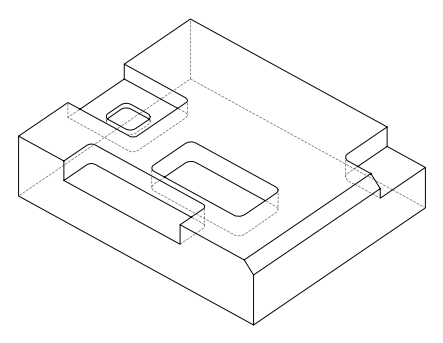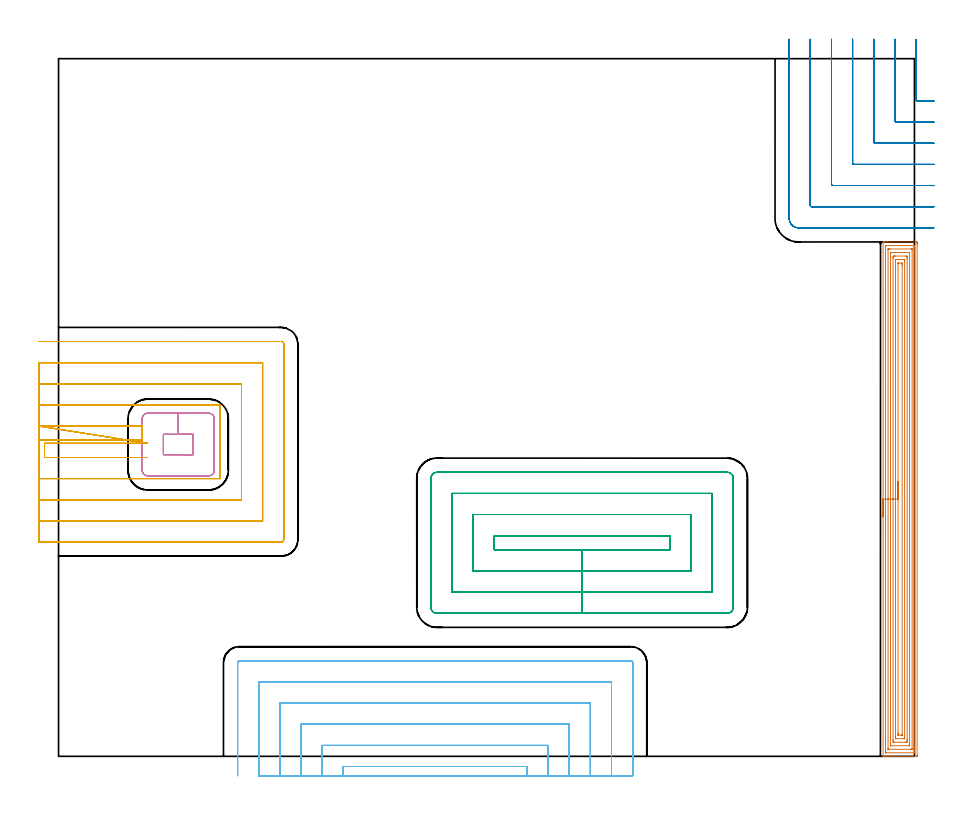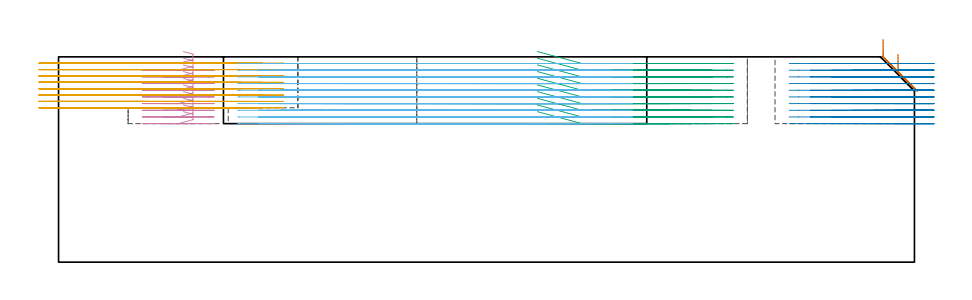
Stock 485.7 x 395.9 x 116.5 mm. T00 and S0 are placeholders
(PLAN: 6 operations, 1 tool changes, 166.2 min)
(1 AREA_MILL | FG_CHAMFER_SURFACE | UGT0205_001 | 16.7 min | 55824 mm3)
(2 MILL_CORNER_NOTCH_RECTANGULAR | CORNER_NOTCH_RECTANGULAR | NXT0201_012 | Follow Part, ap 4, ae 75% | 18.17 min | 308890 mm3)
(3 MILL_RECTANGULAR_POCKET | POCKET_RECTANGULAR_STRAIGHT | NXT0201_012 | Follow Part, ap 4, ae 75% | 30.45 min | 678431 mm3)
(4 MILL_RECTANGULAR_POCKET_1 | POCKET_RECTANGULAR_STRAIGHT_1 | NXT0201_012 | Follow Part, ap 4, ae 75% | 5.42 min | 106943 mm3)
(5 MILL_SLOT | SLOT_PARTIAL_RECTANGULAR | NXT0201_012 | Follow Part, ap 4, ae 75% | 33.6 min | 426759 mm3)
(6 MILL_SLOT_1 | SLOT_PARTIAL_RECTANGULAR_1 | NXT0201_012 | Follow Part, ap 4, ae 75% | 61.85 min | 565012 mm3)
(TOOL UGT0205_001 | Chamfer Mill 20 x 3 x 45 deg. | D20 FL50 Z2)
(TOOL NXT0201_012 | ENDMILL 16mm [2P460-1600-NA 1630] | D16 FL38 Z6)
(OP 1 AREA_MILL)
G17 G21 G94 G90
T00 M6
G54
G17 G0 G90 X467.9 Y135.95 S1061 M3
G43 Z126.5 H0
G94 G1 Y135.988 Z125.628 F250.
Y136.102 Z124.763
Y136.291 Z123.912
Y136.553 Z123.08
Y136.887 Z122.274
Y137.29 Z121.5
Y137.758 Z120.764
Y138.29 Z120.072
Y138.879 Z119.429
Y139.522 Z118.84
Y140.214 Z118.308
Y140.95 Z117.84
Y141.724 Z117.437
Y142.53 Z117.103
Y143.362 Z116.841
Y144.214 Z116.652
Y145.078 Z116.538
Y145.95 Z116.5
Y291.716
X467.902 Y291.89 Z116.489
X468.244 Y291.9 Z116.155
X468.475 Z115.924
X469.198 Z115.197
X470.439 Z113.958
X471.836 Z112.56
X486.161 Z98.236
X486.781 Y291.895 Z97.617
X487.192 Y291.89 Z97.205
X487.196 Y291.691 Z97.202
X487.199 Y291.269 Z97.201
X487.2 Y290.843 Z97.2
Y0.631
X487.195 Y0.158 Z97.203
X487.192 Y0.01 Z97.206
X487.04 Y0. Z97.358
X471.577 Z112.819
X469.198 Z115.197
X468.244 Z116.155
X468.005 Y0.005 Z116.389
X467.903 Y0.01 Z116.489
X467.9 Y0.184 Z116.5
Y145.95
X469.314 Z115.086
X469.315 Y289.481 Z115.085
X469.319 Y289.867 Z115.081
X469.321 Y289.884 Z115.079
X469.345 Y289.89 Z115.055
X469.418 Y289.896 Z114.982
X469.528 Y289.899 Z114.872
X485.49 Y289.9 Z98.91
X485.701 Y289.898 Z98.699
X485.736 Y289.895 Z98.664
X485.769 Y289.891 Z98.631
X485.779 Y289.848 Z98.621
X485.784 Y289.6 Z98.616
X485.785 Y289.481 Z98.615
X485.786 Y288.704 Z98.614
X485.785 Y2.419 Z98.615
X485.781 Y2.033 Z98.619
X485.78 Y2.016 Z98.62
X485.755 Y2.01 Z98.645
X485.682 Y2.004 Z98.718
X485.573 Y2.001 Z98.827
X469.61 Y2. Z114.79
X469.399 Y2.002 Z115.001
X469.364 Y2.005 Z115.036
X469.331 Y2.009 Z115.069
X469.321 Y2.052 Z115.079
X469.316 Y2.3 Z115.084
X469.315 Y2.419 Z115.085
X469.314 Y3.196 Z115.086
Y145.95
X470.728 Z113.672
X470.729 Y287.692 Z113.671
X470.731 Y287.808 Z113.669
X470.733 Y287.865 Z113.667
X470.735 Y287.886 Z113.665
X470.759 Y287.893 Z113.641
X470.956 Y287.896 Z113.444
X471.631 Y287.9 Z112.769
X471.836 Z112.564
X483.94 Y287.899 Z100.46
X484.144 Y287.896 Z100.256
X484.347 Y287.89 Z100.053
X484.365 Y287.887 Z100.035
X484.367 Y287.871 Z100.033
X484.37 Y287.831 Z100.03
X484.371 Y287.769 Z100.029
X484.372 Y287.692 Z100.028
X484.371 Y4.208 Z100.029
X484.37 Y4.092 Z100.03
X484.367 Y4.035 Z100.033
X484.365 Y4.014 Z100.035
X484.341 Y4.007 Z100.059
X484.144 Y4.004 Z100.256
X483.469 Y4. Z100.931
X483.264 Z101.136
X471.16 Y4.001 Z113.24
X470.956 Y4.004 Z113.444
X470.753 Y4.01 Z113.647
X470.735 Y4.013 Z113.665
X470.733 Y4.029 Z113.667
X470.73 Y4.069 Z113.67
X470.729 Y4.131 Z113.671
X470.728 Y4.208 Z113.672
Y145.95
X472.143 Z112.257
Y285.591
X472.145 Y285.785 Z112.255
X472.147 Y285.855 Z112.253
X472.149 Y285.887 Z112.251
X472.168 Y285.89 Z112.232
X472.277 Y285.894 Z112.123
X472.715 Y285.9 Z111.685
X482.385 Z102.015
X482.823 Y285.895 Z101.577
X482.931 Y285.891 Z101.469
X482.951 Y285.889 Z101.449
X482.953 Y285.872 Z101.447
X482.955 Y285.835 Z101.445
X482.957 Y285.751 Z101.443
Y6.309
X482.955 Y6.115 Z101.445
X482.953 Y6.045 Z101.447
X482.951 Y6.013 Z101.449
X482.932 Y6.01 Z101.468
X482.823 Y6.006 Z101.577
X482.385 Y6. Z102.015
X472.715 Z111.685
X472.277 Y6.005 Z112.123
X472.169 Y6.009 Z112.231
X472.149 Y6.011 Z112.251
X472.147 Y6.028 Z112.253
X472.145 Y6.065 Z112.255
X472.143 Y6.149 Z112.257
Y145.95
X473.557 Z110.843
Y282.326
X473.558 Y283.221 Z110.842
X473.559 Y283.256 Z110.841
X473.594 Y283.89 Z110.806
X473.809 Y283.896 Z110.591
X474.473 Y283.899 Z109.927
X474.684 Y283.9 Z109.716
X480.84 Y283.899 Z103.56
X481.506 Y283.89 Z102.894
X481.541 Y283.221 Z102.859
X481.542 Y283.184 Z102.858
X481.543 Y282.326 Z102.857
Y9.574
X481.542 Y8.679 Z102.858
X481.541 Y8.644 Z102.859
X481.506 Y8.01 Z102.894
X481.291 Y8.004 Z103.109
X480.627 Y8.001 Z103.773
X480.416 Y8. Z103.984
X474.26 Y8.001 Z110.14
X473.594 Y8.01 Z110.806
X473.559 Y8.679 Z110.841
X473.558 Y8.716 Z110.842
X473.557 Y9.574 Z110.843
Y145.95
X474.971 Z109.429
Y280.925
X474.972 Y281.432 Z109.428
X474.975 Y281.816 Z109.425
X474.978 Y281.872 Z109.422
X474.983 Y281.89 Z109.417
X475.008 Y281.892 Z109.392
X475.122 Y281.897 Z109.278
X475.352 Y281.899 Z109.048
X479.901 Z104.499
X480.024 Y281.897 Z104.376
X480.105 Y281.892 Z104.295
X480.122 Y281.89 Z104.278
X480.124 Y281.87 Z104.276
X480.126 Y281.82 Z104.274
X480.128 Y281.432 Z104.272
X480.129 Y281.045 Z104.271
Y10.975
X480.128 Y10.468 Z104.272
X480.125 Y10.084 Z104.275
X480.122 Y10.028 Z104.278
X480.117 Y10.01 Z104.283
X480.092 Y10.008 Z104.308
X479.978 Y10.003 Z104.422
X479.748 Y10.001 Z104.652
X475.199 Z109.201
X475.076 Y10.003 Z109.324
X474.995 Y10.008 Z109.405
X474.978 Y10.01 Z109.422
X474.976 Y10.03 Z109.424
X474.974 Y10.08 Z109.426
X474.972 Y10.468 Z109.428
X474.971 Y10.856 Z109.429
Y145.95
X476.385 Z108.015
X476.386 Y279.644 Z108.014
X476.388 Y279.828 Z108.012
X476.39 Y279.873 Z108.01
X476.391 Y279.887 Z108.009
X476.439 Y279.891 Z107.961
X476.606 Y279.896 Z107.794
X476.859 Y279.9 Z107.541
X478.619 Y279.898 Z105.781
X478.68 Y279.893 Z105.72
X478.701 Y279.891 Z105.699
X478.708 Y279.807 Z105.692
X478.711 Y279.644 Z105.689
X478.714 Y278.906 Z105.686
X478.715 Y278.749 Z105.685
X478.714 Y12.256 Z105.686
X478.712 Y12.072 Z105.688
X478.71 Y12.027 Z105.69
X478.709 Y12.013 Z105.691
X478.661 Y12.009 Z105.739
X478.494 Y12.004 Z105.906
X478.241 Y12. Z106.159
X476.481 Y12.002 Z107.919
X476.42 Y12.007 Z107.98
X476.399 Y12.009 Z108.001
X476.392 Y12.093 Z108.008
X476.389 Y12.256 Z108.011
X476.386 Y12.994 Z108.014
X476.385 Y13.151 Z108.015
Y145.95
Y146.822 Z108.053
Y147.686 Z108.167
Y148.538 Z108.355
Y149.37 Z108.618
Y150.176 Z108.952
Y150.95 Z109.354
Y151.686 Z109.823
Y152.378 Z110.354
Y153.021 Z110.944
Y153.61 Z111.587
Y154.142 Z112.279
Y154.61 Z113.015
Y155.013 Z113.789
Y155.347 Z114.595
Y155.609 Z115.427
Y155.798 Z116.278
Y155.912 Z117.143
Y155.95 Z118.015
G0 Z126.5
M5
M2
(OP 2 MILL_CORNER_NOTCH_RECTANGULAR)
G17 G21 G94 G90
T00 M6
G54
G17 G0 G90 X486.6 Y406.849 S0 M3
G43 Z126.5 H1
Z112.71
G94 G1 Y403.849 F250.
Y372.694 F500.
G3 X487.394 Y371.9 R0.8
G1 X493.446
X493.7
X496.7 Y371.889 F250.
G0 Z126.5
X474.6 Y406.9
Z112.71
G1 Y403.9
Y360.694 F500.
G3 X475.394 Y359.9 R0.8
G1 X493.446
X493.7 Y359.899
X496.7 Y359.887 F250.
G0 Z126.5
X462.6 Y406.9
Z112.71
G1 Y403.9
Y348.695 F500.
G3 X463.395 Y347.9 R0.8
G1 X493.446
X493.7 Y347.899
X496.7 Y347.883 F250.
G0 Z126.5
X450.6 Y406.9
Z112.71
G1 Y403.9
Y336.695 F500.
G3 X451.395 Y335.9 R0.8
G1 X493.446
X493.7 Y335.899
X496.7 Y335.878 F250.
G0 Z126.5
X438.6 Y406.9
Z112.71
G1 Y403.9
Y324.695 F500.
G3 X439.395 Y323.9 R0.8
G1 X493.446
G2 X493.7 Y323.899 R24.
G1 X496.7 Y323.867 F250.
G0 Z126.5
X426.6 Y406.9
Z112.71
G1 Y403.9
Y312.695 F500.
G3 X427.395 Y311.9 R0.8
G1 X493.446
G2 X493.7 Y311.897 R12.
G1 X496.699 Y311.834 F250.
G0 Z126.5
X414.6 Y406.9
Z112.71
G1 Y403.9
Y305.3 F500.
G3 X420. Y299.9 R5.4
G1 X493.446
X496.446 F250.
G0 Z126.5
X486.6 Y406.849
Z108.92
G1 Y403.849
Y372.694 F500.
G3 X487.394 Y371.9 R0.8
G1 X493.446
X493.7
X496.7 Y371.889 F250.
G0 Z126.5
X474.6 Y406.9
Z108.92
G1 Y403.9
Y360.694 F500.
G3 X475.394 Y359.9 R0.8
G1 X493.446
X493.7 Y359.899
X496.7 Y359.887 F250.
G0 Z126.5
X462.6 Y406.9
Z108.92
G1 Y403.9
Y348.695 F500.
G3 X463.395 Y347.9 R0.8
G1 X493.446
X493.7 Y347.899
X496.7 Y347.883 F250.
G0 Z126.5
X450.6 Y406.9
Z108.92
G1 Y403.9
Y336.695 F500.
G3 X451.395 Y335.9 R0.8
G1 X493.446
X493.7 Y335.899
X496.7 Y335.878 F250.
G0 Z126.5
X438.6 Y406.9
Z108.92
G1 Y403.9
Y324.695 F500.
G3 X439.395 Y323.9 R0.8
G1 X493.446
G2 X493.7 Y323.899 R24.
G1 X496.7 Y323.867 F250.
G0 Z126.5
X426.6 Y406.9
Z108.92
G1 Y403.9
Y312.695 F500.
G3 X427.395 Y311.9 R0.8
G1 X493.446
G2 X493.7 Y311.897 R12.
G1 X496.699 Y311.834 F250.
G0 Z126.5
X414.6 Y406.9
Z108.92
G1 Y403.9
Y305.3 F500.
G3 X420. Y299.9 R5.4
G1 X493.446
X496.446 F250.
G0 Z126.5
X486.6 Y406.849
Z105.13
G1 Y403.849
Y372.694 F500.
G3 X487.394 Y371.9 R0.8
G1 X493.504
X493.7
X496.7 Y371.892 F250.
G0 Z126.5
X474.6 Y406.9
Z105.13
G1 Y403.9
Y360.694 F500.
G3 X475.394 Y359.9 R0.8
G1 X493.504
X493.7
X496.7 Y359.89 F250.
G0 Z126.5
X462.6 Y406.9
Z105.13
G1 Y403.9
Y348.695 F500.
G3 X463.395 Y347.9 R0.8
G1 X493.504
X493.7
X496.7 Y347.887 F250.
G0 Z126.5
X450.6 Y406.9
Z105.13
G1 Y403.9
Y336.695 F500.
G3 X451.395 Y335.9 R0.8
G1 X493.504
X493.7 Y335.899
X496.7 Y335.883 F250.
G0 Z126.5
X438.6 Y406.9
Z105.13
G1 Y403.9
Y324.695 F500.
G3 X439.395 Y323.9 R0.8
G1 X493.504
X493.7 Y323.899
X496.7 Y323.875 F250.
G0 Z126.5
X426.6 Y406.9
Z105.13
G1 Y403.9
Y312.695 F500.
G3 X427.395 Y311.9 R0.8
G1 X493.504
X493.7 Y311.898
X496.7 Y311.85 F250.
G0 Z126.5
X414.6 Y406.9
Z105.13
G1 Y403.9
Y305.3 F500.
G3 X420. Y299.9 R5.4
G1 X493.504
X496.504 F250.
G0 Z126.5
X486.6 Y406.849
Z101.34
G1 Y403.849
Y372.694 F500.
G3 X487.394 Y371.9 R0.8
G1 X493.7
X496.7 F250.
G0 Z126.5
X474.6 Y406.9
Z101.34
G1 Y403.9
Y360.694 F500.
G3 X475.394 Y359.9 R0.8
G1 X493.7
X496.7 F250.
G0 Z126.5
X462.6 Y406.9
Z101.34
G1 Y403.9
Y348.695 F500.
G3 X463.395 Y347.9 R0.8
G1 X493.7
X496.7 F250.
G0 Z126.5
X450.6 Y406.9
Z101.34
G1 Y403.9
Y336.695 F500.
G3 X451.395 Y335.9 R0.8
G1 X493.7
X496.7 F250.
G0 Z126.5
X438.6 Y406.9
Z101.34
G1 Y403.9
Y324.695 F500.
G3 X439.395 Y323.9 R0.8
G1 X493.7
X496.7 F250.
G0 Z126.5
X426.6 Y406.9
Z101.34
G1 Y403.9
Y312.695 F500.
G3 X427.395 Y311.9 R0.8
G1 X493.7
X496.7 F250.
G0 Z126.5
X414.6 Y406.9
Z101.34
G1 Y403.9
Y305.3 F500.
G3 X420. Y299.9 R5.4
G1 X493.7
X496.7 F250.
G0 Z126.5
X486.6 Y406.849
Z97.55
G1 Y403.849
Y372.694 F500.
G3 X487.394 Y371.9 R0.8
G1 X493.7
X496.7 F250.
G0 Z126.5
X474.6 Y406.9
Z97.55
G1 Y403.9
Y360.694 F500.
G3 X475.394 Y359.9 R0.8
G1 X493.7
X496.7 F250.
G0 Z126.5
X462.6 Y406.9
Z97.55
G1 Y403.9
Y348.695 F500.
G3 X463.395 Y347.9 R0.8
G1 X493.7
X496.7 F250.
G0 Z126.5
X450.6 Y406.9
Z97.55
G1 Y403.9
Y336.695 F500.
G3 X451.395 Y335.9 R0.8
G1 X493.7
X496.7 F250.
G0 Z126.5
X438.6 Y406.9
Z97.55
G1 Y403.9
Y324.695 F500.
G3 X439.395 Y323.9 R0.8
G1 X493.7
X496.7 F250.
G0 Z126.5
X426.6 Y406.9
Z97.55
G1 Y403.9
Y312.695 F500.
G3 X427.395 Y311.9 R0.8
G1 X493.7
X496.7 F250.
G0 Z126.5
X414.6 Y406.9
Z97.55
G1 Y403.9
Y305.3 F500.
G3 X420. Y299.9 R5.4
G1 X493.7
X496.7 F250.
G0 Z126.5
X486.6 Y406.849
Z93.76
G1 Y403.849
Y372.694 F500.
G3 X487.394 Y371.9 R0.8
G1 X493.7
X496.7 F250.
G0 Z126.5
X474.6 Y406.9
Z93.76
G1 Y403.9
Y360.694 F500.
G3 X475.394 Y359.9 R0.8
G1 X493.7
X496.7 F250.
G0 Z126.5
X462.6 Y406.9
Z93.76
G1 Y403.9
Y348.695 F500.
G3 X463.395 Y347.9 R0.8
G1 X493.7
X496.7 F250.
G0 Z126.5
X450.6 Y406.9
Z93.76
G1 Y403.9
Y336.695 F500.
G3 X451.395 Y335.9 R0.8
G1 X493.7
X496.7 F250.
G0 Z126.5
X438.6 Y406.9
Z93.76
G1 Y403.9
Y324.695 F500.
G3 X439.395 Y323.9 R0.8
G1 X493.7
X496.7 F250.
G0 Z126.5
X426.6 Y406.9
Z93.76
G1 Y403.9
Y312.695 F500.
G3 X427.395 Y311.9 R0.8
G1 X493.7
X496.7 F250.
G0 Z126.5
X414.6 Y406.9
Z93.76
G1 Y403.9
Y305.3 F500.
G3 X420. Y299.9 R5.4
G1 X493.7
X496.7 F250.
G0 Z126.5
X486.6 Y406.849
Z89.97
G1 Y403.849
Y372.694 F500.
G3 X487.394 Y371.9 R0.8
G1 X493.7
X496.7 F250.
G0 Z126.5
X474.6 Y406.9
Z89.97
G1 Y403.9
Y360.694 F500.
G3 X475.394 Y359.9 R0.8
G1 X493.7
X496.7 F250.
G0 Z126.5
X462.6 Y406.9
Z89.97
G1 Y403.9
Y348.695 F500.
G3 X463.395 Y347.9 R0.8
G1 X493.7
X496.7 F250.
G0 Z126.5
X450.6 Y406.9
Z89.97
G1 Y403.9
Y336.695 F500.
G3 X451.395 Y335.9 R0.8
G1 X493.7
X496.7 F250.
G0 Z126.5
X438.6 Y406.9
Z89.97
G1 Y403.9
Y324.695 F500.
G3 X439.395 Y323.9 R0.8
G1 X493.7
X496.7 F250.
G0 Z126.5
X426.6 Y406.9
Z89.97
G1 Y403.9
Y312.695 F500.
G3 X427.395 Y311.9 R0.8
G1 X493.7
X496.7 F250.
G0 Z126.5
X414.6 Y406.9
Z89.97
G1 Y403.9
Y305.3 F500.
G3 X420. Y299.9 R5.4
G1 X493.7
X496.7 F250.
G0 Z126.5
X486.6 Y406.849
Z86.18
G1 Y403.849
Y372.694 F500.
G3 X487.394 Y371.9 R0.8
G1 X493.7
X496.7 F250.
G0 Z126.5
X474.6 Y406.9
Z86.18
G1 Y403.9
Y360.694 F500.
G3 X475.394 Y359.9 R0.8
G1 X493.7
X496.7 F250.
G0 Z126.5
X462.6 Y406.9
Z86.18
G1 Y403.9
Y348.695 F500.
G3 X463.395 Y347.9 R0.8
G1 X493.7
X496.7 F250.
G0 Z126.5
X450.6 Y406.9
Z86.18
G1 Y403.9
Y336.695 F500.
G3 X451.395 Y335.9 R0.8
G1 X493.7
X496.7 F250.
G0 Z126.5
X438.6 Y406.9
Z86.18
G1 Y403.9
Y324.695 F500.
G3 X439.395 Y323.9 R0.8
G1 X493.7
X496.7 F250.
G0 Z126.5
X426.6 Y406.9
Z86.18
G1 Y403.9
Y312.695 F500.
G3 X427.395 Y311.9 R0.8
G1 X493.7
X496.7 F250.
G0 Z126.5
X414.6 Y406.9
Z86.18
G1 Y403.9
Y305.3 F500.
G3 X420. Y299.9 R5.4
G1 X493.7
X496.7 F250.
G0 Z126.5
X486.6 Y406.849
Z82.39
G1 Y403.849
Y372.694 F500.
G3 X487.394 Y371.9 R0.8
G1 X493.7
X496.7 F250.
G0 Z126.5
X474.6 Y406.9
Z82.39
G1 Y403.9
Y360.694 F500.
G3 X475.394 Y359.9 R0.8
G1 X493.7
X496.7 F250.
G0 Z126.5
X462.6 Y406.9
Z82.39
G1 Y403.9
Y348.695 F500.
G3 X463.395 Y347.9 R0.8
G1 X493.7
X496.7 F250.
G0 Z126.5
X450.6 Y406.9
Z82.39
G1 Y403.9
Y336.695 F500.
G3 X451.395 Y335.9 R0.8
G1 X493.7
X496.7 F250.
G0 Z126.5
X438.6 Y406.9
Z82.39
G1 Y403.9
Y324.695 F500.
G3 X439.395 Y323.9 R0.8
G1 X493.7
X496.7 F250.
G0 Z126.5
X426.6 Y406.9
Z82.39
G1 Y403.9
Y312.695 F500.
G3 X427.395 Y311.9 R0.8
G1 X493.7
X496.7 F250.
G0 Z126.5
X414.6 Y406.9
Z82.39
G1 Y403.9
Y305.3 F500.
G3 X420. Y299.9 R5.4
G1 X493.7
X496.7 F250.
G0 Z126.5
X486.6 Y406.849
Z78.6
G1 Y403.849
Y372.694 F500.
G3 X487.394 Y371.9 R0.8
G1 X493.7
X496.7 F250.
G0 Z126.5
X474.6 Y406.9
Z78.6
G1 Y403.9
Y360.694 F500.
G3 X475.394 Y359.9 R0.8
G1 X493.7
X496.7 F250.
G0 Z126.5
X462.6 Y406.9
Z78.6
G1 Y403.9
Y348.695 F500.
G3 X463.395 Y347.9 R0.8
G1 X493.7
X496.7 F250.
G0 Z126.5
X450.6 Y406.9
Z78.6
G1 Y403.9
Y336.695 F500.
G3 X451.395 Y335.9 R0.8
G1 X493.7
X496.7 F250.
G0 Z126.5
X438.6 Y406.9
Z78.6
G1 Y403.9
Y324.695 F500.
G3 X439.395 Y323.9 R0.8
G1 X493.7
X496.7 F250.
G0 Z126.5
X426.6 Y406.9
Z78.6
G1 Y403.9
Y312.695 F500.
G3 X427.395 Y311.9 R0.8
G1 X493.7
X496.7 F250.
G0 Z126.5
X414.6 Y406.9
Z78.6
G1 Y403.9
Y305.3 F500.
G3 X420. Y299.9 R5.4
G1 X493.7
X496.7 F250.
G0 Z126.5
M5
M2
(OP 3 MILL_RECTANGULAR_POCKET)
G17 G21 G94 G90
T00 M6
G54
G17 G0 G90 X271.759 Y117.2 S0 M3
G43 Z126.5 H1
Z119.5
G94 G1 X297.1 Z112.71 F250.
X346.9 F500.
Y125.2
X247.3
Y117.2
X297.1
Y105.2
X358.9
Y137.2
X235.3
Y105.2
X297.1
Y93.2
X370.9
Y149.2
X223.3
Y93.2
X297.1
Y81.2
X379.5
G3 X382.9 Y84.6 R3.4
G1 Y157.8
G3 X379.5 Y161.2 R3.4
G1 X214.7
G3 X211.3 Y157.8 R3.4
G1 Y84.6
G3 X214.7 Y81.2 R3.4
G1 X297.1
X298.1
G0 X271.759 Y117.2 Z115.71
G1 X297.1 Z108.92 F250.
X346.9 F500.
Y125.2
X247.3
Y117.2
X297.1
Y105.2
X358.9
Y137.2
X235.3
Y105.2
X297.1
Y93.2
X370.9
Y149.2
X223.3
Y93.2
X297.1
Y81.2
X379.5
G3 X382.9 Y84.6 R3.4
G1 Y157.8
G3 X379.5 Y161.2 R3.4
G1 X214.7
G3 X211.3 Y157.8 R3.4
G1 Y84.6
G3 X214.7 Y81.2 R3.4
G1 X297.1
X298.1
G0 X271.759 Y117.2 Z111.92
G1 X297.1 Z105.13 F250.
X346.9 F500.
Y125.2
X247.3
Y117.2
X297.1
Y105.2
X358.9
Y137.2
X235.3
Y105.2
X297.1
Y93.2
X370.9
Y149.2
X223.3
Y93.2
X297.1
Y81.2
X379.5
G3 X382.9 Y84.6 R3.4
G1 Y157.8
G3 X379.5 Y161.2 R3.4
G1 X214.7
G3 X211.3 Y157.8 R3.4
G1 Y84.6
G3 X214.7 Y81.2 R3.4
G1 X297.1
X298.1
G0 X271.759 Y117.2 Z108.13
G1 X297.1 Z101.34 F250.
X346.9 F500.
Y125.2
X247.3
Y117.2
X297.1
Y105.2
X358.9
Y137.2
X235.3
Y105.2
X297.1
Y93.2
X370.9
Y149.2
X223.3
Y93.2
X297.1
Y81.2
X379.5
G3 X382.9 Y84.6 R3.4
G1 Y157.8
G3 X379.5 Y161.2 R3.4
G1 X214.7
G3 X211.3 Y157.8 R3.4
G1 Y84.6
G3 X214.7 Y81.2 R3.4
G1 X297.1
X298.1
G0 X271.759 Y117.2 Z104.34
G1 X297.1 Z97.55 F250.
X346.9 F500.
Y125.2
X247.3
Y117.2
X297.1
Y105.2
X358.9
Y137.2
X235.3
Y105.2
X297.1
Y93.2
X370.9
Y149.2
X223.3
Y93.2
X297.1
Y81.2
X379.5
G3 X382.9 Y84.6 R3.4
G1 Y157.8
G3 X379.5 Y161.2 R3.4
G1 X214.7
G3 X211.3 Y157.8 R3.4
G1 Y84.6
G3 X214.7 Y81.2 R3.4
G1 X297.1
X298.1
G0 X271.759 Y117.2 Z100.55
G1 X297.1 Z93.76 F250.
X346.9 F500.
Y125.2
X247.3
Y117.2
X297.1
Y105.2
X358.9
Y137.2
X235.3
Y105.2
X297.1
Y93.2
X370.9
Y149.2
X223.3
Y93.2
X297.1
Y81.2
X379.5
G3 X382.9 Y84.6 R3.4
G1 Y157.8
G3 X379.5 Y161.2 R3.4
G1 X214.7
G3 X211.3 Y157.8 R3.4
G1 Y84.6
G3 X214.7 Y81.2 R3.4
G1 X297.1
X298.1
G0 X271.759 Y117.2 Z96.76
G1 X297.1 Z89.97 F250.
X346.9 F500.
Y125.2
X247.3
Y117.2
X297.1
Y105.2
X358.9
Y137.2
X235.3
Y105.2
X297.1
Y93.2
X370.9
Y149.2
X223.3
Y93.2
X297.1
Y81.2
X379.5
G3 X382.9 Y84.6 R3.4
G1 Y157.8
G3 X379.5 Y161.2 R3.4
G1 X214.7
G3 X211.3 Y157.8 R3.4
G1 Y84.6
G3 X214.7 Y81.2 R3.4
G1 X297.1
X298.1
G0 X271.759 Y117.2 Z92.97
G1 X297.1 Z86.18 F250.
X346.9 F500.
Y125.2
X247.3
Y117.2
X297.1
Y105.2
X358.9
Y137.2
X235.3
Y105.2
X297.1
Y93.2
X370.9
Y149.2
X223.3
Y93.2
X297.1
Y81.2
X379.5
G3 X382.9 Y84.6 R3.4
G1 Y157.8
G3 X379.5 Y161.2 R3.4
G1 X214.7
G3 X211.3 Y157.8 R3.4
G1 Y84.6
G3 X214.7 Y81.2 R3.4
G1 X297.1
X298.1
G0 X271.759 Y117.2 Z89.18
G1 X297.1 Z82.39 F250.
X346.9 F500.
Y125.2
X247.3
Y117.2
X297.1
Y105.2
X358.9
Y137.2
X235.3
Y105.2
X297.1
Y93.2
X370.9
Y149.2
X223.3
Y93.2
X297.1
Y81.2
X379.5
G3 X382.9 Y84.6 R3.4
G1 Y157.8
G3 X379.5 Y161.2 R3.4
G1 X214.7
G3 X211.3 Y157.8 R3.4
G1 Y84.6
G3 X214.7 Y81.2 R3.4
G1 X297.1
X298.1
G0 X271.759 Y117.2 Z85.39
G1 X297.1 Z78.6 F250.
X346.9 F500.
Y125.2
X247.3
Y117.2
X297.1
Y105.2
X358.9
Y137.2
X235.3
Y105.2
X297.1
Y93.2
X370.9
Y149.2
X223.3
Y93.2
X297.1
Y81.2
X379.5
G3 X382.9 Y84.6 R3.4
G1 Y157.8
G3 X379.5 Y161.2 R3.4
G1 X214.7
G3 X211.3 Y157.8 R3.4
G1 Y84.6
G3 X214.7 Y81.2 R3.4
G1 X297.1
X298.1
G0 Z126.5
M5
M2
(OP 4 MILL_RECTANGULAR_POCKET_1)
G17 G21 G94 G90
T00 M6
G54
G17 G0 G90 X70.859 Y171.2 S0 M3
G43 Z126.5 H1
Z119.5
G94 G1 X76.3 Z118.042 F250.
Y182.7 Z114.961
X67.9 Z112.71
X59.5 F500.
Y171.2
X76.3
Y182.7
X67.9
Y194.7
X50.5
G3 X47.5 Y191.7 R3.
G1 Y162.2
G3 X50.5 Y159.2 R3.
G1 X85.3
G3 X88.3 Y162.2 R3.
G1 Y191.7
G3 X85.3 Y194.7 R3.
G1 X67.9
X66.9
G0 X70.859 Y171.2 Z115.71
G1 X76.3 Z114.252 F250.
Y182.7 Z111.171
X67.9 Z108.92
X59.5 F500.
Y171.2
X76.3
Y182.7
X67.9
Y194.7
X50.5
G3 X47.5 Y191.7 R3.
G1 Y162.2
G3 X50.5 Y159.2 R3.
G1 X85.3
G3 X88.3 Y162.2 R3.
G1 Y191.7
G3 X85.3 Y194.7 R3.
G1 X67.9
X66.9
G0 X70.859 Y171.2 Z111.92
G1 X76.3 Z110.462 F250.
Y182.7 Z107.381
X67.9 Z105.13
X59.5 F500.
Y171.2
X76.3
Y182.7
X67.9
Y194.7
X50.5
G3 X47.5 Y191.7 R3.
G1 Y162.2
G3 X50.5 Y159.2 R3.
G1 X85.3
G3 X88.3 Y162.2 R3.
G1 Y191.7
G3 X85.3 Y194.7 R3.
G1 X67.9
X66.9
G0 X70.859 Y171.2 Z108.13
G1 X76.3 Z106.672 F250.
Y182.7 Z103.591
X67.9 Z101.34
X59.5 F500.
Y171.2
X76.3
Y182.7
X67.9
Y194.7
X50.5
G3 X47.5 Y191.7 R3.
G1 Y162.2
G3 X50.5 Y159.2 R3.
G1 X85.3
G3 X88.3 Y162.2 R3.
G1 Y191.7
G3 X85.3 Y194.7 R3.
G1 X67.9
X66.9
G0 X70.859 Y171.2 Z104.34
G1 X76.3 Z102.882 F250.
Y182.7 Z99.801
X67.9 Z97.55
X59.5 F500.
Y171.2
X76.3
Y182.7
X67.9
Y194.7
X50.5
G3 X47.5 Y191.7 R3.
G1 Y162.2
G3 X50.5 Y159.2 R3.
G1 X85.3
G3 X88.3 Y162.2 R3.
G1 Y191.7
G3 X85.3 Y194.7 R3.
G1 X67.9
X66.9
G0 X70.859 Y171.2 Z100.55
G1 X76.3 Z99.092 F250.
Y182.7 Z96.011
X67.9 Z93.76
X59.5 F500.
Y171.2
X76.3
Y182.7
X67.9
Y194.7
X50.5
G3 X47.5 Y191.7 R3.
G1 Y162.2
G3 X50.5 Y159.2 R3.
G1 X85.3
G3 X88.3 Y162.2 R3.
G1 Y191.7
G3 X85.3 Y194.7 R3.
G1 X67.9
X66.9
G0 X70.859 Y171.2 Z96.76
G1 X76.3 Z95.302 F250.
Y182.7 Z92.221
X67.9 Z89.97
X59.5 F500.
Y171.2
X76.3
Y182.7
X67.9
Y194.7
X50.5
G3 X47.5 Y191.7 R3.
G1 Y162.2
G3 X50.5 Y159.2 R3.
G1 X85.3
G3 X88.3 Y162.2 R3.
G1 Y191.7
G3 X85.3 Y194.7 R3.
G1 X67.9
X66.9
G0 X70.859 Y171.2 Z92.97
G1 X76.3 Z91.512 F250.
Y182.7 Z88.431
X67.9 Z86.18
X59.5 F500.
Y171.2
X76.3
Y182.7
X67.9
Y194.7
X50.5
G3 X47.5 Y191.7 R3.
G1 Y162.2
G3 X50.5 Y159.2 R3.
G1 X85.3
G3 X88.3 Y162.2 R3.
G1 Y191.7
G3 X85.3 Y194.7 R3.
G1 X67.9
X66.9
G0 X70.859 Y171.2 Z89.18
G1 X76.3 Z87.722 F250.
Y182.7 Z84.641
X67.9 Z82.39
X59.5 F500.
Y171.2
X76.3
Y182.7
X67.9
Y194.7
X50.5
G3 X47.5 Y191.7 R3.
G1 Y162.2
G3 X50.5 Y159.2 R3.
G1 X85.3
G3 X88.3 Y162.2 R3.
G1 Y191.7
G3 X85.3 Y194.7 R3.
G1 X67.9
X66.9
G0 X70.859 Y171.2 Z85.39
G1 X76.3 Z83.932 F250.
Y182.7 Z80.851
X67.9 Z78.6
X59.5 F500.
Y171.2
X76.3
Y182.7
X67.9
Y194.7
X50.5
G3 X47.5 Y191.7 R3.
G1 Y162.2
G3 X50.5 Y159.2 R3.
G1 X85.3
G3 X88.3 Y162.2 R3.
G1 Y191.7
G3 X85.3 Y194.7 R3.
G1 X67.9
X66.9
G0 Z126.5
M5
M2
(OP 5 MILL_SLOT)
G17 G21 G94 G90
T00 M6
G54
G17 G0 G90 X-11. Y179.4 S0 M3
G43 Z126.5 H1
Z112.887
G94 G1 X-8. F250.
X47.5 F500.
Y187.4
X-8.
X-11. F250.
X50.5 Y177.6 F500.
X47.5 F250.
X-8. F500.
Y169.6
X47.5
X50.5 F250.
G0 Z126.5
X-11. Y157.6
Z112.887
G1 X-8.
X91.8 F500.
Y199.4
X-8.
X-11. F250.
Y145.6
X-8.
X103.8 F500.
Y211.4
X-8.
X-11. F250.
Y133.6
X-8.
X115.8 F500.
Y223.4
X-8.
X-11. F250.
Y121.6
X-8.
X126.3 F500.
G3 X127.8 Y123.1 R1.5
G1 Y233.9
G3 X126.3 Y235.4 R1.5
G1 X-8.
X-11. F250.
G0 Y179.4 Z109.275
G1 X-8.
X47.5 F500.
Y187.4
X-8.
X-11. F250.
X50.5 Y177.6 F500.
X47.5 F250.
X-8. F500.
Y169.6
X47.5
X50.5 F250.
G0 Z126.5
X-11. Y157.6
Z109.275
G1 X-8.
X91.8 F500.
Y199.4
X-8.
X-11. F250.
Y145.6
X-8.
X103.8 F500.
Y211.4
X-8.
X-11. F250.
Y133.6
X-8.
X115.8 F500.
Y223.4
X-8.
X-11. F250.
Y121.6
X-8.
X126.3 F500.
G3 X127.8 Y123.1 R1.5
G1 Y233.9
G3 X126.3 Y235.4 R1.5
G1 X-8.
X-11. F250.
G0 Y179.4 Z105.662
G1 X-8.
X47.5 F500.
Y187.4
X-8.
X-11. F250.
X50.5 Y177.6 F500.
X47.5 F250.
X-8. F500.
Y169.6
X47.5
X50.5 F250.
G0 Z126.5
X-11. Y157.6
Z105.662
G1 X-8.
X91.8 F500.
Y199.4
X-8.
X-11. F250.
Y145.6
X-8.
X103.8 F500.
Y211.4
X-8.
X-11. F250.
Y133.6
X-8.
X115.8 F500.
Y223.4
X-8.
X-11. F250.
Y121.6
X-8.
X126.3 F500.
G3 X127.8 Y123.1 R1.5
G1 Y233.9
G3 X126.3 Y235.4 R1.5
G1 X-8.
X-11. F250.
G0 Y179.4 Z102.05
G1 X-8.
X47.5 F500.
Y187.4
X-8.
X-11. F250.
X50.5 Y177.6 F500.
X47.5 F250.
X-8. F500.
Y169.6
X47.5
X50.5 F250.
G0 Z126.5
X-11. Y157.6
Z102.05
G1 X-8.
X91.8 F500.
Y199.4
X-8.
X-11. F250.
Y145.6
X-8.
X103.8 F500.
Y211.4
X-8.
X-11. F250.
Y133.6
X-8.
X115.8 F500.
Y223.4
X-8.
X-11. F250.
Y121.6
X-8.
X126.3 F500.
G3 X127.8 Y123.1 R1.5
G1 Y233.9
G3 X126.3 Y235.4 R1.5
G1 X-8.
X-11. F250.
G0 Y179.4 Z98.437
G1 X-8.
X47.5 F500.
Y187.4
X-8.
X-11. F250.
X50.5 Y177.6 F500.
X47.5 F250.
X-8. F500.
Y169.6
X47.5
X50.5 F250.
G0 Z126.5
X-11. Y157.6
Z98.437
G1 X-8.
X91.8 F500.
Y199.4
X-8.
X-11. F250.
Y145.6
X-8.
X103.8 F500.
Y211.4
X-8.
X-11. F250.
Y133.6
X-8.
X115.8 F500.
Y223.4
X-8.
X-11. F250.
Y121.6
X-8.
X126.3 F500.
G3 X127.8 Y123.1 R1.5
G1 Y233.9
G3 X126.3 Y235.4 R1.5
G1 X-8.
X-11. F250.
G0 Y179.4 Z94.825
G1 X-8.
X47.5 F500.
Y187.4
X-8.
X-11. F250.
X50.5 Y177.6 F500.
X47.5 F250.
X-8. F500.
Y169.6
X47.5
X50.5 F250.
G0 Z126.5
X-11. Y157.6
Z94.825
G1 X-8.
X91.8 F500.
Y199.4
X-8.
X-11. F250.
Y145.6
X-8.
X103.8 F500.
Y211.4
X-8.
X-11. F250.
Y133.6
X-8.
X115.8 F500.
Y223.4
X-8.
X-11. F250.
Y121.6
X-8.
X126.3 F500.
G3 X127.8 Y123.1 R1.5
G1 Y233.9
G3 X126.3 Y235.4 R1.5
G1 X-8.
X-11. F250.
G0 Y179.4 Z91.212
G1 X-8.
X47.5 F500.
Y187.4
X-8.
X-11. F250.
X50.5 Y177.6 F500.
X47.5 F250.
X-8. F500.
Y169.6
X47.5
X50.5 F250.
G0 Z126.5
X-11. Y157.6
Z91.212
G1 X-8.
X91.8 F500.
Y199.4
X-8.
X-11. F250.
Y145.6
X-8.
X103.8 F500.
Y211.4
X-8.
X-11. F250.
Y133.6
X-8.
X115.8 F500.
Y223.4
X-8.
X-11. F250.
Y121.6
X-8.
X126.3 F500.
G3 X127.8 Y123.1 R1.5
G1 Y233.9
G3 X126.3 Y235.4 R1.5
G1 X-8.
X-11. F250.
G0 Y179.4 Z87.6
G1 X-8.
X47.5 F500.
Y187.4
X-8.
X-11. F250.
X50.5 Y177.6 F500.
X47.5 F250.
X-8. F500.
Y169.6
X47.5
X50.5 F250.
G0 Z126.5
X-11. Y157.6
Z87.6
G1 X-8.
X91.8 F500.
Y199.4
X-8.
X-11. F250.
Y145.6
X-8.
X103.8 F500.
Y211.4
X-8.
X-11. F250.
Y133.6
X-8.
X115.8 F500.
Y223.4
X-8.
X-11. F250.
Y121.6
X-8.
X126.3 F500.
G3 X127.8 Y123.1 R1.5
G1 Y233.9
G3 X126.3 Y235.4 R1.5
G1 X-8.
X-11. F250.
G0 Z126.5
M5
M2
(OP 6 MILL_SLOT_1)
G17 G21 G94 G90
T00 M6
G54
G17 G0 G90 X265.8 Y-11. S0 M3
G43 Z126.5 H1
Z112.71
G94 G1 Y-8. F250.
Y-5.8 F500.
X161.6
Y-8.
Y-11. F250.
X277.8
Y-8.
Y6.2 F500.
X149.6
Y-8.
Y-11. F250.
X289.8
Y-8.
Y18.2 F500.
X137.6
Y-8.
Y-11. F250.
X301.8
Y-8.
Y30.2 F500.
X125.6
Y-8.
Y-11. F250.
X313.8
Y-8.
Y42.2 F500.
X113.6
Y-8.
Y-11. F250.
X325.8
Y-8.
Y53.2 F500.
G3 X324.8 Y54.2 R1.
G1 X102.6
G3 X101.6 Y53.2 R1.
G1 Y-8.
Y-11. F250.
G0 X265.8 Z108.92
G1 Y-8.
Y-5.8 F500.
X161.6
Y-8.
Y-11. F250.
X277.8
Y-8.
Y6.2 F500.
X149.6
Y-8.
Y-11. F250.
X289.8
Y-8.
Y18.2 F500.
X137.6
Y-8.
Y-11. F250.
X301.8
Y-8.
Y30.2 F500.
X125.6
Y-8.
Y-11. F250.
X313.8
Y-8.
Y42.2 F500.
X113.6
Y-8.
Y-11. F250.
X325.8
Y-8.
Y53.2 F500.
G3 X324.8 Y54.2 R1.
G1 X102.6
G3 X101.6 Y53.2 R1.
G1 Y-8.
Y-11. F250.
G0 X265.8 Z105.13
G1 Y-8.
Y-5.8 F500.
X161.6
Y-8.
Y-11. F250.
X277.8
Y-8.
Y6.2 F500.
X149.6
Y-8.
Y-11. F250.
X289.8
Y-8.
Y18.2 F500.
X137.6
Y-8.
Y-11. F250.
X301.8
Y-8.
Y30.2 F500.
X125.6
Y-8.
Y-11. F250.
X313.8
Y-8.
Y42.2 F500.
X113.6
Y-8.
Y-11. F250.
X325.8
Y-8.
Y53.209 F500.
G3 X324.8 Y54.2 R1.
G1 X102.6
G3 X101.6 Y53.2 R1.
G1 Y-8.
Y-11. F250.
G0 X265.8 Z101.34
G1 Y-8.
Y-5.8 F500.
X161.6
Y-8.
Y-11. F250.
X277.8
Y-8.
Y6.2 F500.
X149.6
Y-8.
Y-11. F250.
X289.8
Y-8.
Y18.2 F500.
X137.6
Y-8.
Y-11. F250.
X301.8
Y-8.
Y30.2 F500.
X125.6
Y-8.
Y-11. F250.
X313.8
Y-8.
Y42.2 F500.
X113.6
Y-8.
Y-11. F250.
X325.8
Y-8.
Y53.2 F500.
G3 X324.8 Y54.2 R1.
G1 X102.6
G3 X101.6 Y53.2 R1.
G1 Y-8.
Y-11. F250.
G0 X265.8 Z97.55
G1 Y-8.
Y-5.8 F500.
X161.6
Y-8.
Y-11. F250.
X277.8
Y-8.
Y6.2 F500.
X149.6
Y-8.
Y-11. F250.
X289.8
Y-8.
Y18.2 F500.
X137.6
Y-8.
Y-11. F250.
X301.8
Y-8.
Y30.2 F500.
X125.6
Y-8.
Y-11. F250.
X313.8
Y-8.
Y42.2 F500.
X113.6
Y-8.
Y-11. F250.
X325.8
Y-8.
Y53.2 F500.
G3 X324.8 Y54.2 R1.
G1 X102.6
G3 X101.6 Y53.2 R1.
G1 Y-8.
Y-11. F250.
G0 X265.8 Z93.76
G1 Y-8.
Y-5.8 F500.
X161.6
Y-8.
Y-11. F250.
X277.8
Y-8.
Y6.2 F500.
X149.6
Y-8.
Y-11. F250.
X289.8
Y-8.
Y18.2 F500.
X137.6
Y-8.
Y-11. F250.
X301.8
Y-8.
Y30.2 F500.
X125.6
Y-8.
Y-11. F250.
X313.8
Y-8.
Y42.2 F500.
X113.6
Y-8.
Y-11. F250.
X325.8
Y-8.
Y53.2 F500.
G3 X324.8 Y54.2 R1.
G1 X102.6
G3 X101.6 Y53.2 R1.
G1 Y-8.
Y-11. F250.
G0 X265.8 Z89.97
G1 Y-8.
Y-5.8 F500.
X161.6
Y-8.
Y-11. F250.
X277.8
Y-8.
Y6.2 F500.
X149.6
Y-8.
Y-11. F250.
X289.8
Y-8.
Y18.2 F500.
X137.6
Y-8.
Y-11. F250.
X301.8
Y-8.
Y30.2 F500.
X125.6
Y-8.
Y-11. F250.
X313.8
Y-8.
Y42.2 F500.
X113.6
Y-8.
Y-11. F250.
X325.8
Y-8.
Y53.2 F500.
G3 X324.8 Y54.2 R1.
G1 X102.6
G3 X101.6 Y53.2 R1.
G1 Y-8.
Y-11. F250.
G0 X265.8 Z86.18
G1 Y-8.
Y-5.8 F500.
X161.6
Y-8.
Y-11. F250.
X277.8
Y-8.
Y6.2 F500.
X149.6
Y-8.
Y-11. F250.
X289.8
Y-8.
Y18.2 F500.
X137.6
Y-8.
Y-11. F250.
X301.8
Y-8.
Y30.2 F500.
X125.6
Y-8.
Y-11. F250.
X313.8
Y-8.
Y42.2 F500.
X113.6
Y-8.
Y-11. F250.
X325.8
Y-8.
Y53.2 F500.
G3 X324.8 Y54.2 R1.
G1 X102.6
G3 X101.6 Y53.2 R1.
G1 Y-8.
Y-11. F250.
G0 X265.8 Z82.39
G1 Y-8.
Y-5.8 F500.
X161.6
Y-8.
Y-11. F250.
X277.8
Y-8.
Y6.2 F500.
X149.6
Y-8.
Y-11. F250.
X289.8
Y-8.
Y18.2 F500.
X137.6
Y-8.
Y-11. F250.
X301.8
Y-8.
Y30.2 F500.
X125.6
Y-8.
Y-11. F250.
X313.8
Y-8.
Y42.2 F500.
X113.6
Y-8.
Y-11. F250.
X325.8
Y-8.
Y53.2 F500.
G3 X324.8 Y54.2 R1.
G1 X102.6
G3 X101.6 Y53.2 R1.
G1 Y-8.
Y-11. F250.
G0 X265.8 Z78.6
G1 Y-8.
Y-5.8 F500.
X161.6
Y-8.
Y-11. F250.
X277.8
Y-8.
Y6.2 F500.
X149.6
Y-8.
Y-11. F250.
X289.8
Y-8.
Y18.2 F500.
X137.6
Y-8.
Y-11. F250.
X301.8
Y-8.
Y30.2 F500.
X125.6
Y-8.
Y-11. F250.
X313.8
Y-8.
Y42.2 F500.
X113.6
Y-8.
Y-11. F250.
X325.8
Y-8.
Y53.2 F500.
G3 X324.8 Y54.2 R1.
G1 X102.6
G3 X101.6 Y53.2 R1.
G1 Y-8.
Y-11. F250.
G0 Z126.5
M5
M2
